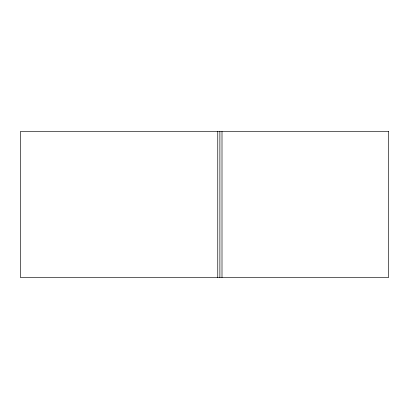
<?xml version="1.0" encoding="UTF-8"?>
<svg xmlns="http://www.w3.org/2000/svg" width="409" height="409" viewBox="0 0 409 409"><rect width="100%" height="100%" fill="white"/><g stroke="black" fill="none" stroke-linecap="round" stroke-linejoin="round"><path stroke-width="0.61" d="M222 131.458L222 277.542M219.878 131.458L219.878 277.542M217.757 131.458L217.757 277.542M388.55 131.458L20.45 131.458L20.45 277.542L388.55 277.542L388.55 131.458"/></g></svg>
